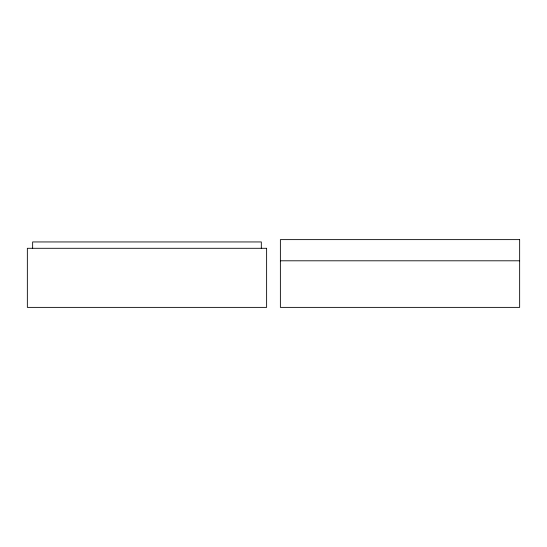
<?xml version="1.0" encoding="UTF-8"?>
<svg xmlns="http://www.w3.org/2000/svg" width="547" height="547" viewBox="0 0 547 547"><rect width="100%" height="100%" fill="white"/><g stroke="black" fill="none" stroke-linecap="round" stroke-linejoin="round"><path stroke-width="0.82" d="M280.379 260.796L519.65 260.796M261.322 248.297L261.322 241.945L32.642 241.945L32.642 248.297M519.65 239.62L280.379 239.62L280.379 307.38L519.65 307.38L519.65 239.62M266.621 248.297L27.35 248.297L27.35 307.38L266.621 307.38L266.621 248.297"/></g></svg>
